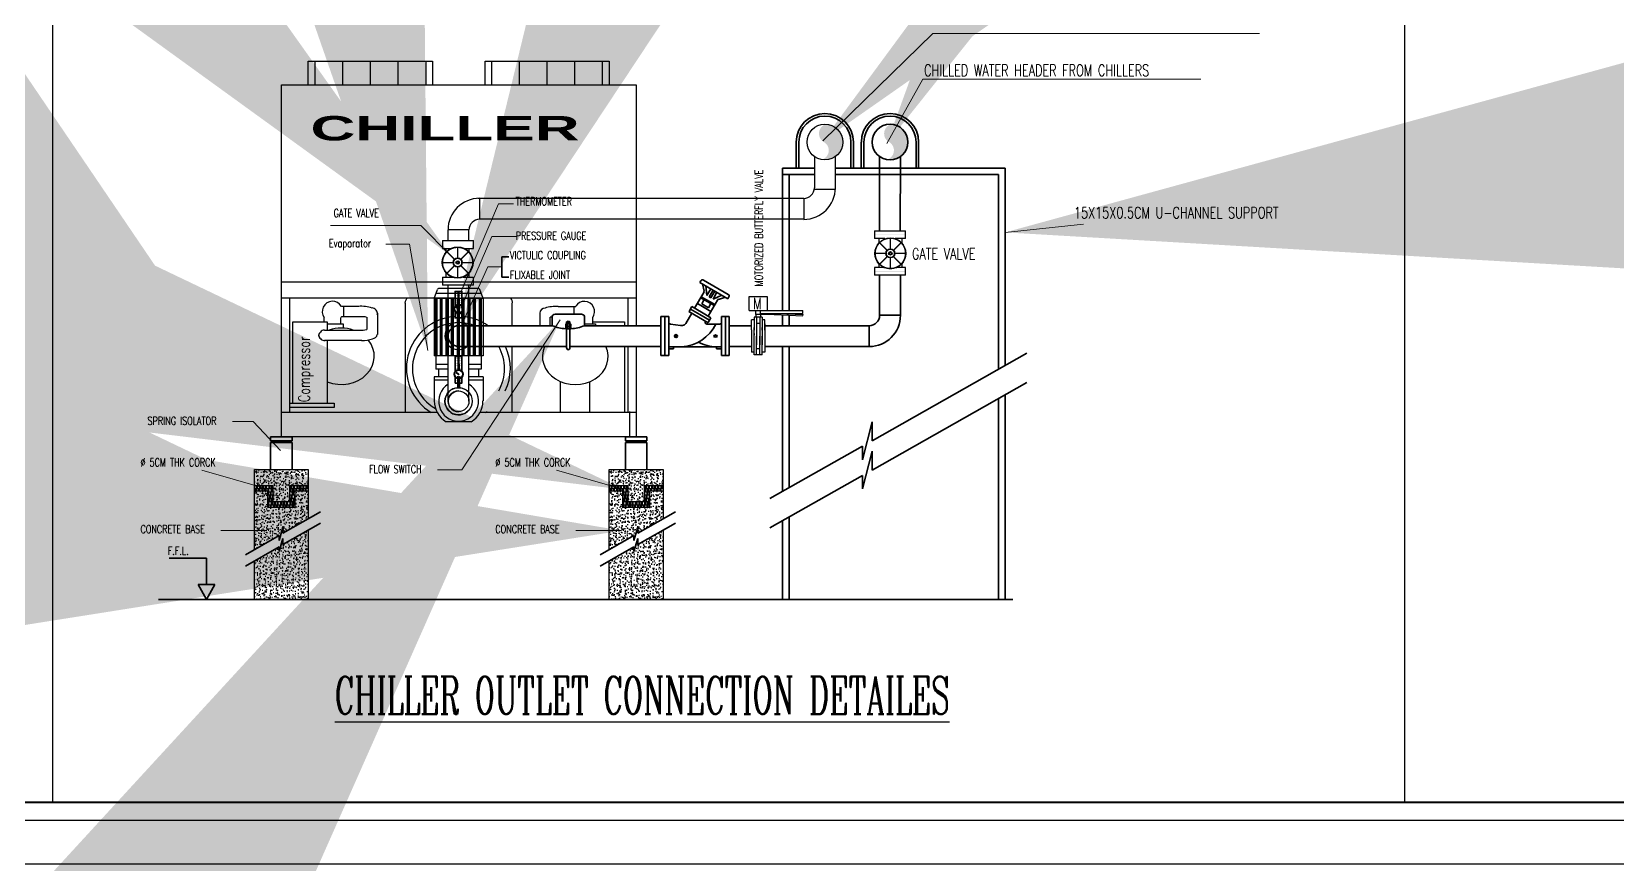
# Model space of a CAD drawing. Extents: x -730 to 2784, y 160 to 852.
# Drawn here: x -704.08 to -686.96, y 160.18 to 169.17 of the extents above; entities that cross this region are included whole.
import ezdxf
from ezdxf.enums import TextEntityAlignment as Align

# ---------------------------------------------------------------- set-up
doc = ezdxf.new("R2010")
doc.units = 0
doc.header["$MEASUREMENT"] = 0
doc.linetypes.add('CENTER', pattern=[50.8, 31.75, -6.35, 6.35, -6.35])
for name, color, linetype in [('04_AC-R.DUCT', 6, 'Continuous'), ('BOARD', 7, 'Continuous'), ('CHILLER-BEAM', 6, 'Continuous'), ('CWPUMP', 1, 'Continuous'), ('fram', 252, 'Continuous'), ('LAYOUT', 183, 'Continuous'), ('M_HV_TEXT', 7, 'Continuous'), ('PIPES', 3, 'Continuous'), ('Trane-Unit', 2, 'Continuous'), ('WALL', 4, 'Continuous')]:
    doc.layers.add(name, color=color, linetype=linetype)
doc.layers.add('CWSP', color=5, linetype='Continuous', lineweight=35)
doc.layers.add('EXHDUCT', color=1, linetype='CENTER', lineweight=30)
doc.styles.add('DIM50', font='romans.shx', dxfattribs={"width": 0.8, "height": 125})
doc.styles.add('MOST', font='romanc.shx')
doc.styles.add('ROMANT', font='romanc.shx')
doc.styles.add('SANSSERIFBOLD', font='sasb____.pfb', dxfattribs={"height": 9.5})
doc.dimstyles.new('DD', dxfattribs={"dimscale": 0, "dimtxt": 200, "dimasz": 150, "dimexe": 100, "dimexo": 100, "dimgap": 50, "dimtad": 1, "dimdec": 0, "dimzin": 4, "dimdsep": 46, "dimtxsty": 'DIM50', "dimblk2": 'OBLIQUE', "dimcen": 20, "dimdle": 100, "dimclrd": 8, "dimclre": 8, "dimclrt": 3, "dimadec": 0, "dimazin": 1, "dimtfac": 0.5, "dimtdec": 0, "dimtix": 1, "dimtmove": 2, "dimatfit": 3, "dimfxl": 1, "dimtvp": 1, "dimtolj": 1, "dimtzin": 0, "dimlwd": 5, "dimlwe": 5, "dimarcsym": 0})
pattern_1 = [(50, (-709.5646, 206.37695), (0.08474006, -0.00741379), [0.00886078, -0.09746857]), (355, (-709.5646, 206.37695), (-0.0163926, 0.0888667), [0.00708862, -0.07797486]), (100.451, (-709.55754, 206.37633), (0.06834777, 0.08145251), [0.0075305, -0.0828355]), (46.1842, (-709.5646, 206.40058), (0.12608775, -0.01955527), [0.01329117, -0.14620286]), (96.6356, (-709.55409, 206.39895), (0.1104245, 0.11508574), [0.01129575, -0.12425325]), (351.184, (-709.5646, 206.40058), (0.11042467, 0.11508553), [0.01063294, -0.1169623]), (21, (-709.552786, 206.39467), (0.07052105, -0.04756705), [0.00886078, -0.09746857]), (326, (-709.552786, 206.39467), (0.02874615, 0.08567186), [0.00708862, -0.07797486]), (71.4514, (-709.54691, 206.390705), (0.099267, 0.038105), [0.0075305, -0.0828355]), (37.5, (-709.5646, 206.376948), (0.00143661, 0.03932932), [0, -0.07702971, 0, -0.079156297, 0, -0.07827022]), (7.5, (-709.5646, 206.376948), (0.031080016, 0.04659727), [0, -0.045130904, 0, -0.075257554, 0, -0.02983129]), (327.5, (-709.590946, 206.376948), (0.06306763, -0.002664627), [0, -0.02953593, 0, -0.09215211, 0, -0.12227876]), (317.5, (-709.60276, 206.37695), (0.06889974, 0.011826695), [0, -0.03839671, 0, -0.06119845, 0, -0.08683564])]
pattern_2 = [(50, (-705.7337, 206.37695), (0.08474006, -0.00741379), [0.00886078, -0.09746857]), (355, (-705.7337, 206.37695), (-0.0163926, 0.0888667), [0.00708862, -0.07797486]), (100.451, (-705.72664, 206.37633), (0.06834777, 0.08145251), [0.0075305, -0.0828355]), (46.1842, (-705.7337, 206.40058), (0.12608775, -0.01955527), [0.01329117, -0.14620286]), (96.6356, (-705.7232, 206.39895), (0.1104245, 0.11508574), [0.01129575, -0.12425325]), (351.184, (-705.7337, 206.40058), (0.11042467, 0.11508553), [0.01063294, -0.1169623]), (21, (-705.72189, 206.39467), (0.07052105, -0.04756705), [0.00886078, -0.09746857]), (326, (-705.72189, 206.39467), (0.02874615, 0.08567186), [0.00708862, -0.07797486]), (71.4514, (-705.71601, 206.390705), (0.099267, 0.038105), [0.0075305, -0.0828355]), (37.5, (-705.733702, 206.376948), (0.00143661, 0.03932932), [0, -0.07702971, 0, -0.079156297, 0, -0.07827022]), (7.5, (-705.733702, 206.376948), (0.031080016, 0.04659727), [0, -0.045130904, 0, -0.075257554, 0, -0.02983129]), (327.5, (-705.760048, 206.376948), (0.06306763, -0.002664627), [0, -0.02953593, 0, -0.09215211, 0, -0.12227876]), (317.5, (-705.771863, 206.37695), (0.06889974, 0.011826695), [0, -0.03839671, 0, -0.06119845, 0, -0.08683564])]

# ---------------------------------------------------------------- blocks, each defined once
blk = doc.blocks.new('_OBLIQUE')
at = {"color": 0, "linetype": 'ByBlock'}
blk.add_line((-0.5, -0.5), (0.5, 0.5), dxfattribs=at)
blk = doc.blocks.new('A$C10660348')
at = {"layer": 'PIPES'}
for p, q in [((9, 525), (374, 525)), ((9, 525), (9, 432)), ((9, 432), (98, 432)), ((46, 432), (46, 378)), ((262, 432), (374, 432)), ((319, 432), (319, 388)), ((374, 432), (374, 525)), ((9, 93), (131, 93)), ((9, 93), (9, 0)), ((374, 0), (9, 0)), ((46, 157), (46, 93)), ((252, 93), (374, 93)), ((319, 147), (319, 93)), ((374, 0), (374, 93))]:
    blk.add_line(p, q, dxfattribs=at)
at = {"layer": 'PIPES', "const_width": 16.3}
for points in [[(8, 267, 1), (366, 267, 1)], [(138, 267, 1), (236, 267, 1)], [(175, 267, 1), (199, 267, 1)]]:
    blk.add_lwpolyline(points, format="xyb", close=True, dxfattribs=at)
for points in [[(58, 397), (149, 306)], [(187, 450), (187, 321)], [(316, 397), (225, 306)], [(133, 267), (4, 267)], [(149, 229), (58, 138)], [(187, 213), (187, 85)], [(225, 229), (316, 138)], [(370, 267), (241, 267)]]:
    blk.add_lwpolyline(points, dxfattribs=at)
at = {"layer": 'PIPES'}
for radius in [183, 54, 20.8]:
    blk.add_circle((187, 267), radius, dxfattribs=at)
for points in [[(375, 480), (10, 480), (375, 483), (10, 483)], [(375, 476), (10, 476), (375, 479), (10, 479)], [(375, 48), (10, 48), (375, 51), (10, 51)], [(375, 45), (10, 45), (375, 48), (10, 48)]]:
    blk.add_solid(points, dxfattribs=at)

msp = doc.modelspace()

# ---------------------------------------------------------------- hatches: boundary and pattern name
at = {"layer": 'CWPUMP'}
msp.add_hatch(color=256, dxfattribs=at).paths.add_polyline_path([(-695.553, 167.785, 0.46872), (-695.324, 167.975, 0.40257), (-695.51, 168.168, 0.68119), (-695.517, 167.97, -0.630787)])
at = {"layer": 'CWSP'}
msp.add_hatch(color=256, dxfattribs=at).paths.add_polyline_path([(-694.849, 167.785, 0.46872), (-694.621, 167.975, 0.40257), (-694.806, 168.168, 0.68119), (-694.814, 167.97, -0.630787)])
at = {"layer": 'CWSP', "ltscale": 0.2}
h = msp.add_hatch(color=256, dxfattribs=at)
h.paths.add_polyline_path([(-699.424, 166.173, 1), (-699.519, 166.173, 1)])
h.paths.add_polyline_path([(-699.428, 166.173, 1), (-699.515, 166.173, 1)], flags=16)
for points in [[(-699.473, 166.171, 1), (-699.47, 166.174), (-699.497, 166.192), (-699.498, 166.191)], [(-699.472, 165.467, 1), (-699.47, 165.47), (-699.497, 165.488), (-699.498, 165.486)]]:
    msp.add_hatch(color=256, dxfattribs=at).paths.add_polyline_path(points)
h = msp.add_hatch(color=256, dxfattribs=at)
h.paths.add_polyline_path([(-699.518, 165.468, 1), (-699.423, 165.468, 1)])
h.paths.add_polyline_path([(-699.427, 165.468, 1), (-699.515, 165.468, 1)], flags=16)
at = {"layer": 'LAYOUT'}
h = msp.add_hatch(dxfattribs=at)
h.set_pattern_fill('AR-CONC', color=256, scale=0.000465133, style=0)
h.set_pattern_definition(pattern_1)
h.paths.add_polyline_path([(-701.095, 163.906), (-701.095, 164.209), (-701.24, 164.209), (-701.24, 164.034), (-701.53, 164.034), (-701.53, 164.209), (-701.676, 164.209), (-701.676, 163.574), (-701.41, 163.726), (-701.41, 163.673), (-701.368, 163.815), (-701.368, 163.75)])
h.paths.add_polyline_path([(-701.095, 164.441), (-701.676, 164.441), (-701.676, 164.267), (-701.472, 164.267), (-701.472, 164.092), (-701.298, 164.092), (-701.298, 164.267), (-701.095, 164.267)])
h = msp.add_hatch(dxfattribs=at)
h.set_pattern_fill('AR-CONC', color=256, scale=0.000465133, style=0)
h.set_pattern_definition(pattern_2)
h.paths.add_polyline_path([(-697.264, 163.906), (-697.264, 164.209), (-697.409, 164.209), (-697.409, 164.034), (-697.699, 164.034), (-697.699, 164.209), (-697.845, 164.209), (-697.845, 163.574), (-697.579, 163.726), (-697.579, 163.673), (-697.537, 163.815), (-697.537, 163.75)])
h.paths.add_polyline_path([(-697.264, 164.441), (-697.845, 164.441), (-697.845, 164.267), (-697.641, 164.267), (-697.641, 164.092), (-697.467, 164.092), (-697.467, 164.267), (-697.264, 164.267)])
h = msp.add_hatch(dxfattribs=at)
h.set_pattern_fill('AR-RSHKE', color=256, scale=0.000116283, style=0)
h.set_pattern_definition([(0, (-709.5646, 206.376948), (0.075316626, 0.035443118), [0.01772156, -0.014767966, 0.020675152, -0.00886078, 0.026582339, -0.011814373]), (0, (-709.54688, 206.378424), (0.075316626, 0.035443118), [0.014767966, -0.05611827, 0.011814373, -0.01772156]), (0, (-709.511435, 206.374732), (0.075316626, 0.035443118), [0.00886078, -0.09156139]), (90, (-709.5646, 206.376948), (-0.025105542, 0.035443118), [0.03396632, -0.10780615]), (90, (-709.546878, 206.376948), (-0.025105542, 0.035443118), [0.03322792, -0.10854455]), (90, (-709.53211, 206.376948), (-0.025105542, 0.035443118), [0.03101273, -0.110759744]), (90, (-709.511435, 206.374732), (-0.025105542, 0.035443118), [0.03396632, -0.10780615]), (90, (-709.502575, 206.374732), (-0.025105542, 0.035443118), [0.03396632, -0.10780615]), (90, (-709.475992, 206.376948), (-0.025105542, 0.035443118), [0.032489525, -0.10928295])])
h.paths.add_polyline_path([(-701.24, 164.209), (-701.095, 164.209), (-701.095, 164.267), (-701.298, 164.267), (-701.298, 164.092), (-701.472, 164.092), (-701.472, 164.267), (-701.676, 164.267), (-701.676, 164.209), (-701.53, 164.209), (-701.53, 164.034), (-701.24, 164.034)])
h = msp.add_hatch(dxfattribs=at)
h.set_pattern_fill('AR-RSHKE', color=256, scale=0.000116283, style=0)
h.set_pattern_definition([(0, (-705.733702, 206.376948), (0.075316626, 0.035443118), [0.01772156, -0.014767966, 0.020675152, -0.00886078, 0.026582339, -0.011814373]), (0, (-705.71598, 206.378424), (0.075316626, 0.035443118), [0.014767966, -0.05611827, 0.011814373, -0.01772156]), (0, (-705.680538, 206.374732), (0.075316626, 0.035443118), [0.00886078, -0.09156139]), (90, (-705.733702, 206.376948), (-0.025105542, 0.035443118), [0.03396632, -0.10780615]), (90, (-705.71598, 206.376948), (-0.025105542, 0.035443118), [0.03322792, -0.10854455]), (90, (-705.701213, 206.376948), (-0.025105542, 0.035443118), [0.03101273, -0.110759744]), (90, (-705.680538, 206.374732), (-0.025105542, 0.035443118), [0.03396632, -0.10780615]), (90, (-705.671677, 206.374732), (-0.025105542, 0.035443118), [0.03396632, -0.10780615]), (90, (-705.645095, 206.376948), (-0.025105542, 0.035443118), [0.032489525, -0.10928295])])
h.paths.add_polyline_path([(-697.409, 164.209), (-697.264, 164.209), (-697.264, 164.267), (-697.467, 164.267), (-697.467, 164.092), (-697.641, 164.092), (-697.641, 164.267), (-697.845, 164.267), (-697.845, 164.209), (-697.699, 164.209), (-697.699, 164.034), (-697.409, 164.034)])
h = msp.add_hatch(dxfattribs=at)
h.set_pattern_fill('AR-CONC', color=256, scale=0.000465133, style=0)
h.set_pattern_definition(pattern_1)
h.paths.add_polyline_path([(-701.095, 163.785), (-701.368, 163.629), (-701.368, 163.693), (-701.41, 163.552), (-701.41, 163.605), (-701.676, 163.453), (-701.676, 163.035), (-701.095, 163.035)])
h.paths.add_polyline_path([(-701.623, 163.505), (-701.148, 163.505), (-701.148, 163.156), (-701.623, 163.156)], flags=25)
h = msp.add_hatch(dxfattribs=at)
h.set_pattern_fill('AR-CONC', color=256, scale=0.000465133, style=0)
h.set_pattern_definition(pattern_2)
h.paths.add_polyline_path([(-697.264, 163.785), (-697.537, 163.629), (-697.537, 163.693), (-697.579, 163.552), (-697.579, 163.605), (-697.845, 163.453), (-697.845, 163.035), (-697.264, 163.035)])
h.paths.add_polyline_path([(-697.792, 163.505), (-697.317, 163.505), (-697.317, 163.156), (-697.792, 163.156)], flags=25)

# ---------------------------------------------------------------- linework, layer by layer
at = {"color": 2}
for p, q in [((-699.257, 166.395), (-699.687, 166.395)), ((-699.735, 166.286), (-699.701, 166.385)), ((-699.735, 166.286), (-699.735, 165.666)), ((-699.208, 166.286), (-699.735, 166.286)), ((-699.729, 166.286), (-699.729, 165.666)), ((-699.719, 166.286), (-699.719, 165.666)), ((-699.227, 166.341), (-699.716, 166.341)), ((-699.708, 166.286), (-699.708, 165.666)), ((-699.672, 166.286), (-699.672, 165.666)), ((-699.661, 166.286), (-699.661, 165.666)), ((-699.651, 166.286), (-699.651, 165.666)), ((-699.608, 166.286), (-699.608, 165.666)), ((-699.597, 166.286), (-699.597, 165.666)), ((-699.586, 166.286), (-699.586, 165.666)), ((-699.551, 166.286), (-699.551, 165.666)), ((-699.54, 166.286), (-699.54, 165.666)), ((-699.529, 166.286), (-699.529, 165.666)), ((-699.486, 166.286), (-699.486, 165.666)), ((-699.476, 166.286), (-699.476, 165.666)), ((-699.465, 166.286), (-699.465, 165.666)), ((-699.436, 166.286), (-699.436, 165.666)), ((-699.425, 166.286), (-699.425, 165.666)), ((-699.415, 166.286), (-699.415, 165.666)), ((-699.372, 166.286), (-699.372, 165.666)), ((-699.361, 166.286), (-699.361, 165.666)), ((-699.35, 166.286), (-699.35, 165.666)), ((-699.314, 166.286), (-699.314, 165.666)), ((-699.304, 166.286), (-699.304, 165.666)), ((-699.293, 166.286), (-699.293, 165.666)), ((-699.25, 166.286), (-699.25, 165.666)), ((-699.208, 166.286), (-699.243, 166.385)), ((-699.24, 166.286), (-699.24, 165.666)), ((-699.229, 166.286), (-699.229, 165.666)), ((-699.208, 166.286), (-699.208, 165.666)), ((-699.718, 165.714), (-699.718, 165.523)), ((-699.208, 165.666), (-699.735, 165.666)), ((-699.718, 165.577), (-699.583, 165.577)), ((-699.36, 165.577), (-699.228, 165.577)), ((-699.228, 165.666), (-699.228, 165.523)), ((-699.735, 165.441), (-699.735, 165.181)), ((-699.583, 165.441), (-699.735, 165.441)), ((-699.583, 165.403), (-699.735, 165.403)), ((-699.583, 165.523), (-699.718, 165.523)), ((-699.689, 165.523), (-699.689, 165.441)), ((-699.228, 165.523), (-699.36, 165.523)), ((-699.208, 165.441), (-699.36, 165.441)), ((-699.208, 165.403), (-699.36, 165.403)), ((-699.256, 165.523), (-699.256, 165.441)), ((-699.208, 165.441), (-699.208, 165.181)), ((-699.337, 164.955), (-699.606, 164.955))]:
    msp.add_line(p, q, dxfattribs=at)
for radius in [0.147, 0.112]:
    msp.add_circle((-699.472, 165.176), radius, dxfattribs=at)
for centre, radius, start, end in [((-699.687, 166.38), 0.015, 90, 160.9679), ((-699.257, 166.38), 0.015, 19.0321, 90), ((-699.472, 165.176), 0.215, 121.2755, 58.7245), ((-699.472, 165.181), 0.263, 180, 239.205), ((-699.472, 165.181), 0.263, 300.795, 0)]:
    msp.add_arc(centre, radius, start, end, dxfattribs=at)
at = {"layer": '04_AC-R.DUCT', "color": 0, "ltscale": 50}
for p, q in [((-703.857, 197.506), (-703.857, 160.844)), ((-689.259, 189.123), (-689.259, 160.844))]:
    msp.add_line(p, q, dxfattribs=at)
at = {"layer": 'CHILLER-BEAM', "ltscale": 0.2}
for p, q in [((-701.676, 164.441), (-701.095, 164.441)), ((-701.676, 163.574), (-701.676, 164.441)), ((-701.095, 164.441), (-701.095, 163.906)), ((-697.845, 163.574), (-697.845, 164.441)), ((-697.845, 164.441), (-697.264, 164.441)), ((-697.264, 164.441), (-697.264, 163.906)), ((-701.676, 164.267), (-701.472, 164.267)), ((-701.676, 164.209), (-701.53, 164.209)), ((-701.53, 164.034), (-701.53, 164.209)), ((-701.472, 164.092), (-701.472, 164.267)), ((-701.298, 164.267), (-701.298, 164.092)), ((-701.298, 164.267), (-701.095, 164.267)), ((-701.24, 164.209), (-701.24, 164.034)), ((-701.24, 164.209), (-701.095, 164.209)), ((-697.845, 164.267), (-697.641, 164.267)), ((-697.845, 164.209), (-697.699, 164.209)), ((-697.699, 164.034), (-697.699, 164.209)), ((-697.641, 164.092), (-697.641, 164.267)), ((-697.467, 164.267), (-697.264, 164.267)), ((-697.467, 164.267), (-697.467, 164.092)), ((-697.409, 164.209), (-697.264, 164.209)), ((-697.409, 164.209), (-697.409, 164.034)), ((-701.53, 164.034), (-701.24, 164.034)), ((-701.472, 164.092), (-701.298, 164.092)), ((-697.699, 164.034), (-697.409, 164.034)), ((-697.641, 164.092), (-697.467, 164.092)), ((-701.095, 163.785), (-701.095, 163.035)), ((-697.264, 163.785), (-697.264, 163.035)), ((-701.676, 163.035), (-701.676, 163.453)), ((-697.845, 163.035), (-697.845, 163.453))]:
    msp.add_line(p, q, dxfattribs=at)
at = {"layer": 'CWPUMP'}
for p, q in [((-695.63, 167.818), (-695.63, 167.483)), ((-695.405, 167.818), (-695.405, 167.464)), ((-695.405, 167.464), (-695.63, 167.464)), ((-695.746, 167.367), (-699.263, 167.367)), ((-699.244, 167.142), (-699.244, 167.367)), ((-695.746, 167.367), (-695.746, 167.142)), ((-695.746, 167.142), (-699.244, 167.142)), ((-699.36, 167.026), (-699.586, 167.026)), ((-699.586, 166.91), (-699.586, 167.026)), ((-699.36, 166.91), (-699.36, 167.026)), ((-699.586, 165.176), (-699.586, 166.43)), ((-699.36, 165.176), (-699.36, 166.43)), ((-696.333, 166.158), (-695.755, 166.158)), ((-696.282, 166.054), (-696.31, 166.054)), ((-696.31, 165.946), (-696.31, 166.054)), ((-696.256, 166.083), (-696.282, 166.083)), ((-696.282, 166.083), (-696.282, 165.945)), ((-696.264, 166.113), (-696.264, 166.158)), ((-696.264, 166.113), (-696.264, 166.083)), ((-696.211, 166.113), (-696.264, 166.113)), ((-696.211, 166.113), (-696.264, 166.113)), ((-696.22, 166.083), (-696.256, 166.083)), ((-696.256, 166.083), (-696.256, 165.944)), ((-696.193, 166.083), (-696.22, 166.083)), ((-696.22, 166.083), (-696.22, 165.944)), ((-696.211, 166.113), (-696.211, 166.158)), ((-696.211, 166.124), (-695.755, 166.124)), ((-696.211, 166.113), (-696.211, 166.083)), ((-696.064, 166.113), (-696.211, 166.113)), ((-696.193, 166.083), (-696.193, 165.944)), ((-696.165, 166.054), (-696.193, 166.054)), ((-696.165, 165.944), (-696.165, 166.054)), ((-696.064, 166.113), (-695.754, 166.099)), ((-696.014, 166.124), (-695.752, 166.113)), ((-695.755, 166.124), (-695.755, 166.158)), ((-695.754, 166.099), (-695.752, 166.113)), ((-696.31, 165.946), (-696.31, 165.706)), ((-696.282, 165.945), (-696.282, 165.973)), ((-696.282, 165.945), (-696.282, 165.973)), ((-696.282, 165.786), (-696.282, 165.945)), ((-696.282, 165.908), (-696.282, 165.89)), ((-696.282, 165.677), (-696.282, 165.88)), ((-696.22, 166.016), (-696.256, 166.016)), ((-696.256, 165.973), (-696.256, 165.944)), ((-696.256, 165.944), (-696.256, 165.786)), ((-696.256, 165.677), (-696.256, 165.88)), ((-696.22, 165.973), (-696.22, 165.944)), ((-696.22, 165.944), (-696.22, 165.786)), ((-696.22, 165.677), (-696.22, 165.88)), ((-696.193, 165.944), (-696.193, 165.973)), ((-696.193, 165.944), (-696.193, 165.973)), ((-696.193, 165.944), (-696.193, 165.973)), ((-696.193, 165.973), (-696.193, 165.944)), ((-696.193, 165.944), (-696.193, 165.786)), ((-696.193, 165.908), (-696.193, 165.89)), ((-696.193, 165.677), (-696.193, 165.88)), ((-696.165, 166.012), (-696.165, 165.748)), ((-696.165, 165.88), (-696.165, 165.706)), ((-696.22, 165.744), (-696.256, 165.744)), ((-696.282, 165.706), (-696.31, 165.706)), ((-696.256, 165.677), (-696.282, 165.677)), ((-696.22, 165.677), (-696.256, 165.677)), ((-696.193, 165.677), (-696.22, 165.677)), ((-696.165, 165.706), (-696.193, 165.706))]:
    msp.add_line(p, q, dxfattribs=at)
msp.add_lwpolyline([(-696.333, 166.158), (-696.333, 166.308), (-696.142, 166.308), (-696.142, 166.158)], dxfattribs=at)
for centre, radius in [((-695.517, 167.975), 0.193), ((-696.698, 165.88), 0.0164)]:
    msp.add_circle(centre, radius, dxfattribs=at)
for centre, radius, start, end in [((-695.746, 167.483), 0.116, 270, 0), ((-695.746, 167.483), 0.342, 270, 0), ((-699.244, 167.026), 0.342, 89.9943, 179.9669), ((-699.244, 167.026), 0.116, 90, 180)]:
    msp.add_arc(centre, radius, start, end, dxfattribs=at)
at = {"layer": 'CWSP', "ltscale": 0.2}
for p, q in [((-695.827, 167.975), (-695.827, 167.694)), ((-695.799, 167.975), (-695.799, 167.694)), ((-695.236, 167.975), (-695.236, 167.694)), ((-695.208, 167.975), (-695.208, 167.694)), ((-695.124, 167.975), (-695.124, 167.694)), ((-695.096, 167.975), (-695.096, 167.694)), ((-694.533, 167.975), (-694.533, 167.694)), ((-694.505, 167.975), (-694.505, 167.694)), ((-695.975, 167.694), (-695.975, 166.158)), ((-695.63, 167.694), (-695.975, 167.694)), ((-695.63, 167.624), (-695.975, 167.624)), ((-695.904, 167.624), (-695.904, 166.158)), ((-694.936, 167.694), (-695.405, 167.694)), ((-695.007, 167.624), (-695.405, 167.624)), ((-694.702, 167.624), (-695.007, 167.624)), ((-694.702, 167.694), (-694.936, 167.694)), ((-693.571, 167.694), (-694.702, 167.694)), ((-693.642, 167.624), (-694.702, 167.624)), ((-693.642, 167.624), (-693.642, 165.522)), ((-693.571, 167.694), (-693.571, 165.562)), ((-699.005, 166.737), (-699.005, 166.518)), ((-699.005, 166.737), (-698.928, 166.737)), ((-699.005, 166.518), (-698.928, 166.518)), ((-699.476, 166.354), (-699.477, 166.216)), ((-699.476, 166.354), (-699.469, 166.354)), ((-699.469, 166.354), (-699.468, 166.217)), ((-699.497, 166.192), (-699.498, 166.191)), ((-699.473, 166.171), (-699.498, 166.191)), ((-699.47, 166.174), (-699.497, 166.192)), ((-699.481, 166.126), (-699.481, 166.027)), ((-699.481, 166.076), (-699.481, 166.027)), ((-699.464, 166.126), (-699.464, 166.027)), ((-699.464, 166.076), (-699.464, 166.027)), ((-695.975, 166.109), (-695.975, 165.992)), ((-695.904, 166.105), (-695.904, 165.992)), ((-697.124, 165.89), (-697.134, 165.88)), ((-697.124, 165.869), (-697.134, 165.88)), ((-697.124, 165.89), (-697.114, 165.88)), ((-697.124, 165.869), (-697.114, 165.88)), ((-696.698, 165.89), (-696.709, 165.88)), ((-696.698, 165.869), (-696.709, 165.88)), ((-696.698, 165.89), (-696.688, 165.88)), ((-696.698, 165.869), (-696.688, 165.88)), ((-695.975, 165.769), (-695.975, 164.203)), ((-695.904, 165.769), (-695.904, 164.243)), ((-699.475, 165.649), (-699.476, 165.512)), ((-699.475, 165.649), (-699.468, 165.649)), ((-699.468, 165.649), (-699.467, 165.512)), ((-695.007, 164.749), (-693.337, 165.694)), ((-699.497, 165.488), (-699.498, 165.486)), ((-699.472, 165.467), (-699.498, 165.486)), ((-699.47, 165.47), (-699.497, 165.488)), ((-699.48, 165.422), (-699.48, 165.323)), ((-699.48, 165.372), (-699.48, 165.323)), ((-699.463, 165.422), (-699.463, 165.323)), ((-699.463, 165.372), (-699.463, 165.323)), ((-695.007, 164.433), (-693.337, 165.378)), ((-693.642, 165.206), (-693.642, 163.035)), ((-693.571, 165.246), (-693.571, 163.035)), ((-695.975, 165.064), (-695.975, 164.203)), ((-695.904, 165.064), (-695.904, 164.243)), ((-695.007, 164.954), (-695.112, 164.545)), ((-695.007, 164.749), (-695.007, 164.954)), ((-701.502, 164.793), (-701.502, 164.748)), ((-701.502, 164.793), (-701.269, 164.793)), ((-701.502, 164.748), (-701.269, 164.748)), ((-701.502, 164.731), (-701.269, 164.731)), ((-701.502, 164.731), (-701.502, 164.441)), ((-701.481, 164.748), (-701.481, 164.731)), ((-701.289, 164.748), (-701.289, 164.731)), ((-701.269, 164.793), (-701.269, 164.748)), ((-701.269, 164.731), (-701.269, 164.441)), ((-697.671, 164.793), (-697.671, 164.748)), ((-697.438, 164.793), (-697.671, 164.793)), ((-697.438, 164.748), (-697.671, 164.748)), ((-697.438, 164.731), (-697.671, 164.731)), ((-697.671, 164.731), (-697.671, 164.441)), ((-697.65, 164.748), (-697.65, 164.731)), ((-697.458, 164.748), (-697.458, 164.731)), ((-697.438, 164.793), (-697.438, 164.748)), ((-697.438, 164.731), (-697.438, 164.441)), ((-696.11, 164.126), (-695.112, 164.69)), ((-695.112, 164.545), (-695.112, 164.69)), ((-695.007, 164.638), (-695.112, 164.229)), ((-695.007, 164.433), (-695.007, 164.638)), ((-696.11, 163.811), (-695.112, 164.374)), ((-695.112, 164.229), (-695.112, 164.374)), ((-700.962, 163.982), (-701.368, 163.75)), ((-700.962, 163.861), (-701.368, 163.629)), ((-697.131, 163.982), (-697.537, 163.75)), ((-697.131, 163.861), (-697.537, 163.629)), ((-695.975, 163.887), (-695.975, 163.035)), ((-695.904, 163.927), (-695.904, 163.035)), ((-701.41, 163.726), (-701.774, 163.518)), ((-701.368, 163.815), (-701.41, 163.673)), ((-701.41, 163.673), (-701.41, 163.726)), ((-701.368, 163.693), (-701.41, 163.552)), ((-701.368, 163.75), (-701.368, 163.815)), ((-701.368, 163.629), (-701.368, 163.693)), ((-697.579, 163.726), (-697.943, 163.518)), ((-697.537, 163.815), (-697.579, 163.673)), ((-697.579, 163.673), (-697.579, 163.726)), ((-697.537, 163.693), (-697.579, 163.552)), ((-697.537, 163.75), (-697.537, 163.815)), ((-697.537, 163.629), (-697.537, 163.693)), ((-701.41, 163.605), (-701.774, 163.397)), ((-701.41, 163.552), (-701.41, 163.605)), ((-697.579, 163.605), (-697.943, 163.397)), ((-697.579, 163.552), (-697.579, 163.605)), ((-702.193, 163.48), (-702.597, 163.48)), ((-702.193, 163.198), (-702.193, 163.48)), ((-702.193, 163.035), (-702.284, 163.198)), ((-702.103, 163.198), (-702.284, 163.198)), ((-702.193, 163.035), (-702.103, 163.198)), ((-702.711, 163.035), (-693.487, 163.035))]:
    msp.add_line(p, q, dxfattribs=at)
at = {"layer": 'CWSP'}
for p, q in [((-694.927, 167.818), (-694.927, 167.062)), ((-694.702, 167.818), (-694.703, 167.018)), ((-694.927, 167.062), (-694.927, 167.018)), ((-696.857, 166.478), (-696.867, 166.459)), ((-696.867, 166.459), (-696.564, 166.284)), ((-696.822, 166.367), (-696.84, 166.444)), ((-696.828, 166.485), (-696.561, 166.331)), ((-696.79, 166.317), (-696.802, 166.422)), ((-694.927, 166.538), (-694.927, 166.105)), ((-694.702, 166.538), (-694.702, 166.105)), ((-696.923, 166.181), (-696.824, 166.352)), ((-696.894, 166.231), (-696.748, 166.147)), ((-696.857, 166.295), (-696.711, 166.211)), ((-696.852, 166.304), (-696.706, 166.22)), ((-696.847, 166.229), (-696.821, 166.274)), ((-696.847, 166.229), (-696.774, 166.186)), ((-696.79, 166.317), (-696.748, 166.39)), ((-696.777, 166.097), (-696.678, 166.268)), ((-696.774, 166.186), (-696.747, 166.232)), ((-696.767, 166.304), (-696.725, 166.377)), ((-696.767, 166.304), (-696.749, 166.294)), ((-696.749, 166.294), (-696.706, 166.367)), ((-696.725, 166.28), (-696.683, 166.353)), ((-696.725, 166.28), (-696.629, 166.322)), ((-696.666, 166.277), (-696.591, 166.3)), ((-696.553, 166.303), (-696.564, 166.284)), ((-699.632, 166.073), (-699.632, 166.073)), ((-698.463, 165.992), (-698.463, 166.08)), ((-698.428, 166.116), (-698.146, 166.116)), ((-698.111, 165.992), (-698.111, 166.08)), ((-697.287, 166.091), (-697.245, 166.091)), ((-697.287, 166.091), (-697.287, 165.669)), ((-697.245, 166.091), (-697.203, 166.091)), ((-697.245, 166.091), (-697.245, 165.669)), ((-697.245, 166.091), (-697.245, 165.669)), ((-697.203, 166.091), (-697.203, 165.669)), ((-697.018, 166.017), (-696.955, 166.126)), ((-696.882, 166.084), (-696.985, 166.144)), ((-696.983, 166.147), (-696.953, 166.198)), ((-696.866, 166.112), (-696.969, 166.171)), ((-696.85, 166.139), (-696.953, 166.198)), ((-696.882, 166.084), (-696.778, 166.025)), ((-696.866, 166.112), (-696.763, 166.052)), ((-696.85, 166.139), (-696.747, 166.079)), ((-696.777, 166.028), (-696.747, 166.079)), ((-696.633, 166.091), (-696.591, 166.091)), ((-696.633, 166.091), (-696.633, 165.669)), ((-696.591, 166.091), (-696.591, 165.669)), ((-696.591, 166.091), (-696.591, 165.669)), ((-696.549, 166.091), (-696.591, 166.091)), ((-696.591, 166.091), (-696.591, 165.669)), ((-696.591, 166.091), (-696.549, 166.091)), ((-696.591, 166.091), (-696.591, 165.669)), ((-696.549, 166.091), (-696.549, 165.669)), ((-696.549, 166.091), (-696.549, 165.669)), ((-694.927, 166.105), (-694.702, 166.105)), ((-699.473, 165.992), (-698.463, 165.992)), ((-699.377, 165.769), (-699.377, 165.992)), ((-698.315, 165.964), (-698.259, 165.964)), ((-698.315, 165.964), (-698.315, 165.958)), ((-698.315, 165.958), (-698.259, 165.958)), ((-698.308, 166.012), (-698.266, 166.012)), ((-698.308, 165.988), (-698.266, 165.988)), ((-698.266, 165.988), (-698.308, 165.988)), ((-698.266, 165.964), (-698.308, 165.964)), ((-698.305, 166.034), (-698.269, 166.034)), ((-698.305, 166.012), (-698.305, 166.034)), ((-698.305, 166.034), (-698.269, 166.028)), ((-698.305, 166.03), (-698.269, 166.024)), ((-698.305, 166.03), (-698.27, 166.025)), ((-698.305, 166.027), (-698.269, 166.021)), ((-698.305, 166.023), (-698.269, 166.017)), ((-698.305, 166.02), (-698.269, 166.014)), ((-698.305, 166.016), (-698.281, 166.012)), ((-698.305, 165.751), (-698.305, 165.958)), ((-698.301, 166.008), (-698.301, 165.992)), ((-698.3, 165.984), (-698.3, 165.968)), ((-698.273, 166.008), (-698.273, 165.992)), ((-698.273, 165.984), (-698.273, 165.968)), ((-698.269, 166.012), (-698.269, 166.034)), ((-698.269, 165.751), (-698.269, 165.958)), ((-698.259, 165.964), (-698.259, 165.958)), ((-698.111, 165.992), (-697.287, 165.992)), ((-697.077, 165.996), (-697.184, 166.01)), ((-697.077, 165.996), (-697.054, 165.996)), ((-696.79, 166.01), (-696.651, 166.01)), ((-696.549, 165.992), (-696.31, 165.992)), ((-696.165, 165.992), (-695.039, 165.992)), ((-695.039, 165.992), (-695.039, 165.767)), ((-699.473, 165.769), (-698.305, 165.769)), ((-698.269, 165.769), (-697.287, 165.769)), ((-697.203, 165.764), (-696.633, 165.764)), ((-697.203, 165.743), (-697.15, 165.743)), ((-697.15, 165.764), (-697.15, 165.743)), ((-696.686, 165.764), (-696.686, 165.743)), ((-696.686, 165.743), (-696.633, 165.743)), ((-696.549, 165.769), (-696.31, 165.769)), ((-696.165, 165.769), (-695.039, 165.769)), ((-697.287, 165.669), (-697.245, 165.669)), ((-697.245, 165.669), (-697.203, 165.669)), ((-696.633, 165.669), (-696.591, 165.669)), ((-696.549, 165.669), (-696.591, 165.669))]:
    msp.add_line(p, q, dxfattribs=at)
at = {"layer": 'CWSP', "ltscale": 0.2}
for points in [[(-699.436, 166.205), (-699.436, 166.362), (-699.509, 166.362), (-699.509, 166.202)], [(-699.509, 166.144), (-699.509, 166.076), (-699.481, 166.076)], [(-699.464, 166.076), (-699.436, 166.076), (-699.436, 166.141)], [(-699.435, 165.5), (-699.435, 165.658), (-699.508, 165.658), (-699.508, 165.498)], [(-699.508, 165.439), (-699.508, 165.372), (-699.48, 165.372)], [(-699.463, 165.372), (-699.435, 165.372), (-699.435, 165.437)]]:
    msp.add_lwpolyline(points, dxfattribs=at)
for points, const_width in [([(-699.495, 166.345), (-699.481, 166.345)], 0.00352), ([(-699.495, 166.319), (-699.481, 166.319)], 0.00352), ([(-699.495, 166.292), (-699.481, 166.292)], 0.00352), ([(-699.495, 166.266), (-699.481, 166.266)], 0.00352), ([(-699.495, 166.24), (-699.481, 166.24)], 0.00352), ([(-699.473, 166.22), (-699.473, 166.279)], 0.00264), ([(-699.464, 166.345), (-699.45, 166.345)], 0.00352), ([(-699.464, 166.319), (-699.45, 166.319)], 0.00352), ([(-699.464, 166.292), (-699.45, 166.292)], 0.00352), ([(-699.464, 166.266), (-699.45, 166.266)], 0.00352), ([(-699.464, 166.24), (-699.45, 166.24)], 0.00352), ([(-699.508, 166.173), (-699.517, 166.173)], 0.00211), ([(-699.506, 166.184), (-699.515, 166.187)], 0.00211), ([(-699.506, 166.162), (-699.515, 166.159)], 0.00211), ([(-699.501, 166.194), (-699.509, 166.2)], 0.00211), ([(-699.501, 166.152), (-699.509, 166.146)], 0.00211), ([(-699.493, 166.202), (-699.499, 166.21)], 0.00211), ([(-699.495, 166.108), (-699.481, 166.108)], 0.00352), ([(-699.483, 166.207), (-699.486, 166.217)], 0.00211), ([(-699.471, 166.209), (-699.471, 166.219)], 0.00211), ([(-699.464, 166.108), (-699.45, 166.108)], 0.00352), ([(-699.46, 166.207), (-699.457, 166.217)], 0.00211), ([(-699.45, 166.202), (-699.444, 166.21)], 0.00211), ([(-699.442, 166.194), (-699.434, 166.2)], 0.00211), ([(-699.442, 166.152), (-699.434, 166.146)], 0.00211), ([(-699.437, 166.184), (-699.428, 166.187)], 0.00211), ([(-699.437, 166.162), (-699.428, 166.159)], 0.00211), ([(-699.435, 166.173), (-699.426, 166.173)], 0.00211), ([(-699.495, 165.641), (-699.48, 165.641)], 0.00352), ([(-699.495, 165.614), (-699.48, 165.614)], 0.00352), ([(-699.495, 165.588), (-699.48, 165.588)], 0.00352), ([(-699.495, 165.562), (-699.48, 165.562)], 0.00352), ([(-699.472, 165.516), (-699.472, 165.575)], 0.00264), ([(-699.463, 165.641), (-699.449, 165.641)], 0.00352), ([(-699.463, 165.614), (-699.449, 165.614)], 0.00352), ([(-699.463, 165.588), (-699.449, 165.588)], 0.00352), ([(-699.463, 165.562), (-699.449, 165.562)], 0.00352), ([(-699.507, 165.468), (-699.517, 165.468)], 0.00211), ([(-699.505, 165.48), (-699.514, 165.483)], 0.00211), ([(-699.505, 165.457), (-699.514, 165.454)], 0.00211), ([(-699.5, 165.49), (-699.508, 165.495)], 0.00211), ([(-699.5, 165.447), (-699.508, 165.441)], 0.00211), ([(-699.492, 165.498), (-699.498, 165.506)], 0.00211), ([(-699.495, 165.535), (-699.48, 165.535)], 0.00352), ([(-699.495, 165.403), (-699.48, 165.403)], 0.00352), ([(-699.482, 165.503), (-699.485, 165.512)], 0.00211), ([(-699.471, 165.505), (-699.471, 165.514)], 0.00211), ([(-699.463, 165.535), (-699.449, 165.535)], 0.00352), ([(-699.463, 165.403), (-699.449, 165.403)], 0.00352), ([(-699.459, 165.503), (-699.456, 165.512)], 0.00211), ([(-699.449, 165.498), (-699.444, 165.506)], 0.00211), ([(-699.441, 165.49), (-699.433, 165.495)], 0.00211), ([(-699.441, 165.447), (-699.433, 165.441)], 0.00211), ([(-699.436, 165.48), (-699.427, 165.483)], 0.00211), ([(-699.436, 165.457), (-699.427, 165.454)], 0.00211), ([(-699.434, 165.468), (-699.425, 165.468)], 0.00211)]:
    msp.add_lwpolyline(points, dxfattribs=dict(at, const_width=const_width))
at = {"layer": 'CWSP'}
for points in [[(-698.315, 165.992), (-698.315, 166.008)], [(-698.315, 165.968), (-698.315, 165.984)], [(-698.259, 165.992), (-698.259, 166.008)], [(-698.259, 165.968), (-698.259, 165.984)]]:
    msp.add_lwpolyline(points, dxfattribs=at)
msp.add_circle((-694.814, 167.975), 0.193, dxfattribs=at)
at = {"layer": 'CWSP', "ltscale": 0.2}
for centre, radius in [((-699.471, 166.173), 0.0475), ((-699.471, 166.173), 0.044), ((-699.471, 166.173), 0.044), ((-697.124, 165.88), 0.0164), ((-699.471, 165.468), 0.0475), ((-699.471, 165.468), 0.044), ((-699.471, 165.468), 0.044)]:
    msp.add_circle(centre, radius, dxfattribs=at)
for centre, radius, start, end in [((-695.517, 167.975), 0.309, 0, 180), ((-694.814, 167.975), 0.309, 0, 180), ((-695.517, 167.975), 0.281, 0, 180), ((-694.814, 167.975), 0.281, 0, 180), ((-699.473, 166.354), 0.00356, 0, 180), ((-699.471, 166.173), 0.00176, 234.9191, 54.9191), ((-699.472, 165.649), 0.00356, 0, 180), ((-699.471, 165.468), 0.00176, 234.9191, 54.9191)]:
    msp.add_arc(centre, radius, start, end, dxfattribs=at)
at = {"layer": 'CWSP'}
for centre, radius, start, end in [((-696.838, 166.467), 0.0211, 60, 150), ((-696.843, 166.363), 0.0211, 330, 13.1923), ((-696.66, 166.257), 0.0211, 106.8077, 150), ((-696.572, 166.313), 0.0211, 330, 60), ((-698.428, 166.08), 0.0352, 90, 180), ((-698.146, 166.08), 0.0352, 0, 90), ((-695.039, 166.105), 0.338, 270, 0), ((-695.039, 166.105), 0.113, 270, 0), ((-699.473, 165.881), 0.112, 90, 270), ((-698.287, 166.424), 0.466, 247.8402, 266.5942), ((-698.308, 166.004), 0.00834, 29.9269, 150.0731), ((-698.308, 165.996), 0.00834, 209.9269, 330.0731), ((-698.308, 165.98), 0.00834, 29.9269, 150.0731), ((-698.308, 165.972), 0.00834, 209.9269, 330.0731), ((-698.287, 166.009), 0.0307, 55.1071, 124.8929), ((-698.287, 165.988), 0.0243, 55.8653, 124.1347), ((-698.287, 166.012), 0.0243, 235.8653, 304.1347), ((-698.287, 165.964), 0.0243, 55.8653, 124.1347), ((-698.287, 165.988), 0.0243, 235.8653, 304.1347), ((-698.266, 166.004), 0.00834, 29.9269, 150.0731), ((-698.266, 165.996), 0.00834, 209.9269, 330.0731), ((-698.266, 165.98), 0.00834, 29.9269, 150.0731), ((-698.266, 165.972), 0.00834, 209.9269, 330.0731), ((-698.287, 166.424), 0.466, 273.5014, 292.1598), ((-697.181, 166.031), 0.0211, 180, 263.0485), ((-697.092, 166.206), 0.443, 273.2728, 333.7575), ((-697.054, 166.038), 0.0422, 270, 330), ((-696.79, 166.031), 0.0211, 150, 270), ((-696.654, 166.031), 0.0211, 276.9515, 0), ((-698.287, 165.751), 0.0176, 180, 0), ((-696.686, 166.157), 0.393, 240.1433, 270.1041)]:
    msp.add_arc(centre, radius, start, end, dxfattribs=at)
at = {"layer": 'fram'}
msp.add_line((-729.43, 160.652), (-665.384, 160.652), dxfattribs=at)
for points in [[(-729.907, 198.175), (-664.907, 198.175), (-664.907, 160.175), (-729.907, 160.175)], [(-672.961, 197.698), (-729.43, 197.698), (-729.43, 160.652), (-672.961, 160.652)]]:
    msp.add_lwpolyline(points, close=True, dxfattribs=at)
at = {"layer": 'LAYOUT'}
for p, q in [((-701.502, 164.441), (-701.269, 164.441)), ((-697.671, 164.441), (-697.438, 164.441)), ((-697.671, 164.441), (-697.438, 164.441))]:
    msp.add_line(p, q, dxfattribs=at)
at = {"layer": 'Trane-Unit'}
for p, q in [((-701.097, 168.592), (-701.097, 168.849)), ((-701.097, 168.849), (-699.753, 168.849)), ((-701.023, 168.849), (-701.023, 168.592)), ((-700.724, 168.849), (-700.724, 168.592)), ((-700.425, 168.849), (-700.425, 168.592)), ((-700.126, 168.849), (-700.126, 168.592)), ((-699.827, 168.849), (-699.827, 168.592)), ((-699.753, 168.849), (-699.753, 168.591)), ((-699.186, 168.591), (-699.186, 168.849)), ((-699.186, 168.849), (-697.847, 168.849)), ((-699.117, 168.849), (-699.117, 168.592)), ((-698.818, 168.849), (-698.818, 168.592)), ((-698.519, 168.849), (-698.519, 168.592)), ((-698.22, 168.849), (-698.22, 168.592)), ((-697.921, 168.849), (-697.921, 168.592)), ((-697.847, 168.849), (-697.847, 168.591)), ((-701.385, 164.793), (-701.385, 168.592)), ((-701.385, 168.592), (-697.554, 168.592)), ((-697.554, 168.592), (-697.554, 165.992)), ((-701.385, 166.465), (-697.554, 166.465)), ((-701.384, 166.294), (-699.509, 166.294)), ((-701.299, 166.293), (-701.299, 165.053)), ((-700.05, 166.236), (-700.05, 165.054)), ((-699.436, 166.294), (-697.554, 166.294)), ((-698.892, 165.992), (-698.892, 166.234)), ((-697.643, 166.293), (-697.643, 165.992)), ((-700.923, 166.035), (-700.923, 166.079)), ((-700.742, 166.013), (-700.742, 166.079)), ((-700.55, 166.201), (-700.737, 166.201)), ((-700.541, 166.088), (-700.737, 166.088)), ((-700.715, 166.201), (-700.715, 166.088)), ((-700.462, 166.083), (-700.462, 165.95)), ((-700.349, 166.128), (-700.349, 165.897)), ((-698.596, 166.128), (-698.596, 165.992)), ((-698.482, 165.992), (-698.482, 166.083)), ((-698.397, 166.201), (-698.207, 166.201)), ((-698.229, 166.2), (-698.229, 166.116)), ((-698.023, 166.015), (-698.023, 166.08)), ((-701.263, 166.034), (-700.89, 166.034)), ((-701.263, 165.154), (-701.263, 166.034)), ((-700.921, 165.944), (-700.545, 165.944)), ((-700.89, 166.034), (-700.89, 165.944)), ((-700.889, 166.013), (-700.717, 166.013)), ((-700.717, 166.013), (-700.717, 165.965)), ((-698.111, 166.014), (-697.995, 166.014)), ((-698.022, 166.035), (-697.68, 166.035)), ((-697.995, 166.014), (-697.995, 165.992)), ((-697.68, 166.035), (-697.68, 165.992)), ((-700.518, 165.831), (-700.92, 165.831)), ((-700.89, 165.83), (-700.89, 165.154)), ((-698.892, 165.054), (-698.892, 165.769)), ((-697.68, 165.769), (-697.68, 165.054)), ((-697.643, 165.769), (-697.643, 165.054)), ((-697.554, 165.769), (-697.554, 165.054)), ((-698.37, 165.054), (-698.37, 165.388)), ((-698.054, 165.054), (-698.054, 165.388)), ((-699.702, 165.054), (-701.384, 165.054)), ((-701.299, 165.154), (-700.814, 165.154)), ((-700.814, 165.11), (-701.299, 165.11)), ((-700.814, 165.154), (-700.814, 165.11)), ((-697.628, 165.054), (-699.241, 165.054)), ((-698.892, 165.054), (-698.892, 165.065)), ((-697.554, 165.054), (-697.949, 165.054)), ((-697.643, 165.064), (-697.643, 165.054)), ((-697.628, 165.064), (-697.628, 164.793)), ((-697.554, 165.064), (-697.554, 164.793)), ((-697.671, 164.793), (-701.385, 164.793)), ((-697.554, 164.793), (-698.201, 164.793))]:
    msp.add_line(p, q, dxfattribs=at)
for centre, radius, start, end in [((-700.833, 166.145), 0.111, 30.5755, 215.8023), ((-699.969, 166.231), 0.0815, 130.2444, 176.6155), ((-698.959, 166.246), 0.068, 344.3465, 44.8242), ((-698.113, 166.145), 0.11, 324.1418, 149.0731), ((-700.833, 166.145), 0.111, 324.1977, 329.478), ((-700.517, 165.849), 0.353, 71.2975, 95.7421), ((-700.518, 165.847), 0.242, 76.769, 95.4653), ((-700.411, 166.122), 0.0622, 353.3834, 84.6954), ((-699.474, 165.532), 0.561, 93.6026, 238.4975), ((-699.474, 165.532), 0.561, 55.1154, 86.1604), ((-698.538, 166.125), 0.0583, 89.4233, 176.8309), ((-698.41, 165.736), 0.465, 88.4074, 105.9991), ((-698.419, 165.659), 0.429, 95.8849, 98.4593), ((-700.898, 165.858), 0.0921, 131.9748, 158.3012), ((-700.963, 165.889), 0.02, 148.0493, 217.5897), ((-700.903, 165.909), 0.0828, 199.9865, 234.6985), ((-700.921, 165.892), 0.0524, 89.2319, 142.612), ((-700.525, 166.232), 0.289, 265.9796, 282.5366), ((-700.406, 165.909), 0.0579, 275.4335, 347.9459), ((-699.473, 165.528), 0.497, 93.3591, 239.9129), ((-699.473, 165.881), 0.147, 49.5145, 310.4855), ((-699.473, 165.528), 0.497, 68.9734, 86.6302), ((-700.915, 165.897), 0.0659, 226.1044, 272.9319), ((-700.508, 166.122), 0.291, 267.9746, 291.7111), ((-699.473, 165.528), 0.497, 331.0534, 28.9426), ((-699.474, 165.532), 0.561, 334.189, 24.9674), ((-699.472, 165.176), 0.147, 49.5145, 310.4855), ((-699.472, 165.176), 0.112, 88.3563, 271.6437), ((-699.474, 165.532), 0.561, 301.4867, 303.5288)]:
    msp.add_arc(centre, radius, start, end, dxfattribs=at)
for centre, major_axis, ratio, start_param, end_param in [((-700.738, 165.662), (0.356, 0), 0.852761, 7.481166, 8.226797), ((-700.738, 165.662), (0.356, 0), 0.852761, 4.270721, 6.901356), ((-698.212, 165.66), (-0.355, 0), 0.856502, 5.91844, 9.789523)]:
    msp.add_ellipse(centre, major_axis=major_axis, ratio=ratio, start_param=start_param, end_param=end_param, dxfattribs=at)
at = {"layer": 'WALL', "linetype": 'Continuous'}
msp.add_lwpolyline([(-673.153, 197.506, 0.0192, 0.0192, 0), (-729.238, 197.506, 0.0192, 0.0192, 0), (-729.238, 160.844, 0.0192, 0.0192, 0), (-673.153, 160.844, 0.0192, 0.0192, 0)], format="xyseb", close=True, dxfattribs=at)

# ---------------------------------------------------------------- block references
at = {"layer": 'PIPES', "linetype": 'Continuous', "xscale": 0.0009158633661172644, "yscale": 0.0009158633658330473, "zscale": 0.0009158633658683404}
msp.add_blockref('A$C10660348', (-699.653, 166.43), dxfattribs=at)
at = {"layer": 'PIPES', "linetype": 'Continuous', "xscale": 0.0009158633661172644, "yscale": 0.0009158633658330473, "zscale": 0.0009158633658683404, "rotation": 180}
msp.add_blockref('A$C10660348', (-694.639, 167.018), dxfattribs=at)

# ---------------------------------------------------------------- texts
at = {"layer": 'BOARD', "style": 'SANSSERIFBOLD', "width": 1.820501}
msp.add_text('CHILLER', height=0.2637, dxfattribs=at).set_placement((-699.618, 167.993), align=Align.CENTER)
at = {"layer": 'EXHDUCT', "style": 'ROMANT', "width": 0.723264}
for s, height, p in [('CHILLED WATER HEADER FROM CHILLERS', 0.12307, (-694.446, 168.689)), (' GATE VALVE', 0.08791, (-700.865, 167.165)), ('THERMOMETER', 0.08791, (-698.855, 167.292)), ('15X15X0.5CM U-CHANNEL SUPPORT', 0.12307, (-692.828, 167.151)), ('Evaporator', 0.0879, (-700.873, 166.839)), ('PRESSURE GAUGE', 0.08791, (-698.855, 166.92)), ('VICTULIC COUPLING', 0.08791, (-698.917, 166.71)), ('GATE VALVE ', 0.12307, (-694.577, 166.708)), ('FLIXABLE JOINT ', 0.08791, (-698.917, 166.497)), ('M', 0.123, (-696.292, 166.17)), ('10 Bar', 0.00879, (-699.489, 166.14)), ('15 Bar', 0.00879, (-699.488, 165.435)), ('SPRING ISOLATOR', 0.08791, (-702.83, 164.921)), ('%%C 5CM THK CORCK', 0.08791, (-702.906, 164.472)), ('%%C 5CM THK CORCK', 0.08791, (-699.075, 164.472)), ('FLOW SWITCH ', 0.08791, (-700.438, 164.399)), ('CONCRETE BASE', 0.08791, (-702.906, 163.751)), ('CONCRETE BASE', 0.08791, (-699.075, 163.751)), ('F.F.L.', 0.0879, (-702.612, 163.517))]:
    msp.add_text(s, height=height, dxfattribs=at).set_placement(p)
for s, height, p in [('MOTORIZED BUTTERFLY VALVE', 0.08791, (-696.187, 166.417)), ('Compressor', 0.1231, (-701.078, 165.167))]:
    msp.add_text(s, height=height, rotation=90, dxfattribs=at).set_placement(p)
at = {"layer": 'M_HV_TEXT', "color": 6, "style": 'MOST', "width": 0.574045}
msp.add_text('%%UCHILLER OUTLET CONNECTION DETAILES', height=0.40635, dxfattribs=at).set_placement((-697.489, 161.797), align=Align.CENTER)

# ---------------------------------------------------------------- leaders
at = {"layer": 'LAYOUT'}
for points in [[(-695.538, 167.989), (-694.352, 169.147), (-690.823, 169.147)], [(-694.848, 167.96), (-694.459, 168.655), (-691.457, 168.655)], [(-699.447, 166.353), (-699.041, 167.309), (-698.88, 167.309)], [(-693.571, 167), (-692.725, 167.089)], [(-699.559, 166.751), (-699.878, 167.073), (-700.855, 167.073)], [(-699.448, 166.182), (-699.113, 166.957), (-698.851, 166.957)], [(-699.803, 165.726), (-700.003, 166.874), (-700.258, 166.874)], [(-699.435, 166.005), (-699.156, 166.627), (-699.005, 166.627)], [(-698.376, 166.054), (-699.436, 164.436), (-699.701, 164.436)], [(-701.393, 164.643), (-701.69, 164.956), (-701.914, 164.956)], [(-701.518, 164.222), (-702.244, 164.433)], [(-697.687, 164.222), (-698.413, 164.433)], [(-701.543, 163.779), (-702.038, 163.782)], [(-697.712, 163.779), (-698.207, 163.782)]]:
    msp.add_leader(points, dimstyle='DD', override={"dimscale": 1, "dimtad": 0}, dxfattribs=at)

doc.saveas('drawing.dxf')
